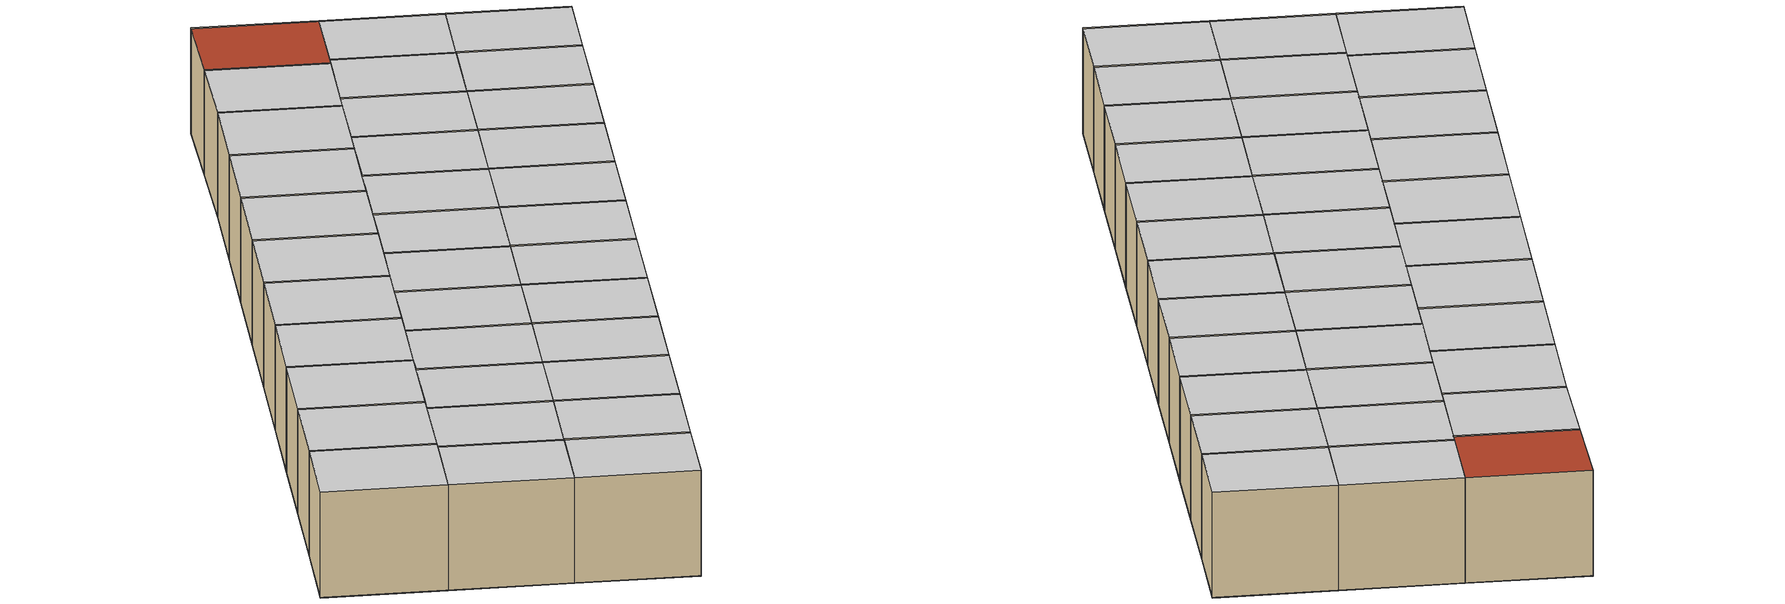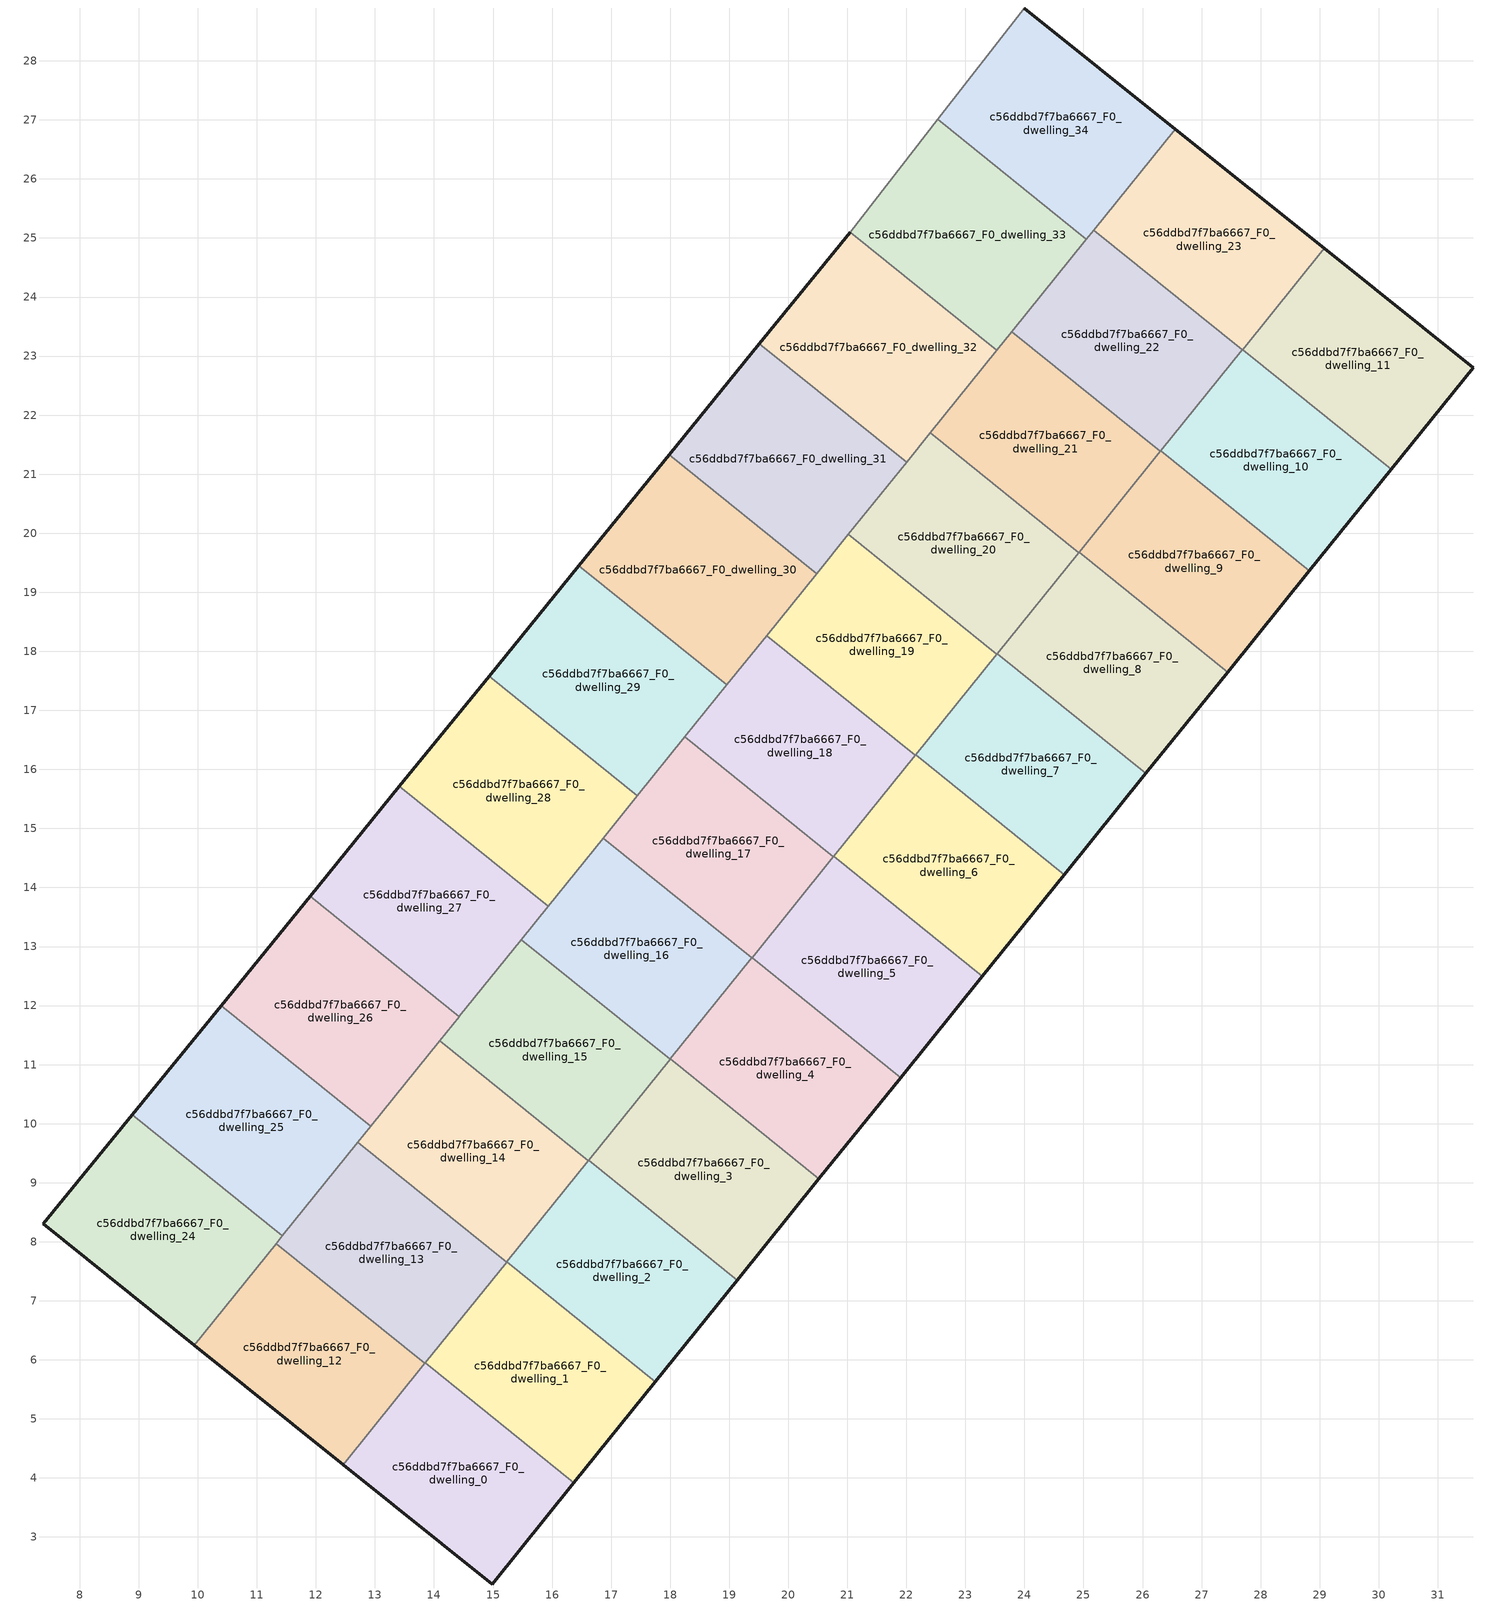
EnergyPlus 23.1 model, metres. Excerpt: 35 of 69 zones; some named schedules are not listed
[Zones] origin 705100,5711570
c56ddbd7f7ba6667_F0_dwelling_0
 floor ground (EU_floor_Construction): 14.98,2.2 16.37,3.92 13.85,5.95 12.46,4.23 z0
 wall outside (EU_wall_Construction): 16.37,3.92 14.98,2.2 12.46,4.23 z0:3
 wall to c56ddbd7f7ba6667_F0_dwelling_1 (EU_wall_Construction): 13.85,5.95 16.37,3.92 z0:3
 wall to c56ddbd7f7ba6667_F0_dwelling_12 (EU_wall_Construction): 12.46,4.23 13.84,5.94 z0:3
 ceiling to c56ddbd7f7ba6667_F1_dwelling_0 (EU_floor_Construction): 16.37,3.92 14.98,2.2 12.46,4.23 13.85,5.95 z3
c56ddbd7f7ba6667_F0_dwelling_1
 floor ground (EU_floor_Construction): 16.37,3.92 17.75,5.63 15.23,7.66 13.85,5.95 z0
 wall outside (EU_wall_Construction): 17.75,5.63 16.37,3.92 z0:3
 wall to c56ddbd7f7ba6667_F0_dwelling_2 (EU_wall_Construction): 15.23,7.66 17.75,5.63 z0:3
 wall to c56ddbd7f7ba6667_F0_dwelling_13 (EU_wall_Construction): 13.85,5.95 15.23,7.66 z0:3
 ceiling to c56ddbd7f7ba6667_F1_dwelling_1 (EU_floor_Construction): 17.75,5.63 16.37,3.92 13.85,5.95 15.23,7.66 z3
c56ddbd7f7ba6667_F0_dwelling_10
 floor ground (EU_floor_Construction): 28.83,19.36 30.21,21.08 27.69,23.11 26.31,21.39 z0
 wall outside (EU_wall_Construction): 30.21,21.08 28.83,19.36 z0:3
 wall to c56ddbd7f7ba6667_F0_dwelling_11 (EU_wall_Construction): 27.69,23.11 30.21,21.08 z0:3
 wall to c56ddbd7f7ba6667_F0_dwelling_9 (EU_wall_Construction): 28.83,19.36 26.31,21.39 z0:3
 wall to c56ddbd7f7ba6667_F0_dwelling_22 (EU_wall_Construction): 26.31,21.39 27.69,23.1 z0:3
 ceiling to c56ddbd7f7ba6667_F1_dwelling_10 (EU_floor_Construction): 30.21,21.08 28.83,19.36 26.31,21.39 27.69,23.11 z3
c56ddbd7f7ba6667_F0_dwelling_11
 floor ground (EU_floor_Construction): 30.21,21.08 31.6,22.8 29.08,24.82 27.69,23.11 z0
 wall outside (EU_wall_Construction): 29.08,24.82 31.6,22.8 30.21,21.08 z0:3
 wall to c56ddbd7f7ba6667_F0_dwelling_23 (EU_wall_Construction): 27.69,23.11 29.08,24.82 z0:3
 ceiling to c56ddbd7f7ba6667_F1_dwelling_11 (EU_floor_Construction): 31.6,22.8 30.21,21.08 27.69,23.11 29.08,24.82 z3
c56ddbd7f7ba6667_F0_dwelling_12
 floor ground (EU_floor_Construction): 12.46,4.23 13.84,5.94 11.33,7.97 9.94,6.25 z0
 wall outside (EU_wall_Construction): 12.46,4.23 9.94,6.25 z0:3
 wall to c56ddbd7f7ba6667_F0_dwelling_13 (EU_wall_Construction): 11.33,7.97 13.84,5.94 z0:3
 wall to c56ddbd7f7ba6667_F0_dwelling_24 (EU_wall_Construction): 9.94,6.25 11.33,7.97 z0:3
 ceiling to c56ddbd7f7ba6667_F1_dwelling_12 (EU_floor_Construction): 13.84,5.94 12.46,4.23 9.94,6.25 11.33,7.97 z3
c56ddbd7f7ba6667_F0_dwelling_13
 floor ground (EU_floor_Construction): 13.84,5.94 15.23,7.66 12.71,9.69 11.33,7.97 z0
 wall to c56ddbd7f7ba6667_F0_dwelling_14 (EU_wall_Construction): 12.71,9.69 15.23,7.66 z0:3
 wall to c56ddbd7f7ba6667_F0_dwelling_25 (EU_wall_Construction): 11.43,8.1 12.71,9.69 z0:3
 wall to c56ddbd7f7ba6667_F0_dwelling_24 (EU_wall_Construction): 11.33,7.97 11.43,8.1 z0:3
 ceiling to c56ddbd7f7ba6667_F1_dwelling_13 (EU_floor_Construction): 15.23,7.66 13.84,5.94 11.33,7.97 12.71,9.69 z3
c56ddbd7f7ba6667_F0_dwelling_14
 floor ground (EU_floor_Construction): 15.23,7.66 16.61,9.37 14.1,11.4 12.71,9.69 z0
 wall to c56ddbd7f7ba6667_F0_dwelling_15 (EU_wall_Construction): 14.1,11.4 16.61,9.37 z0:3
 wall to c56ddbd7f7ba6667_F0_dwelling_2 (EU_wall_Construction): 16.61,9.37 15.23,7.66 z0:3
 wall to c56ddbd7f7ba6667_F0_dwelling_26 (EU_wall_Construction): 12.93,9.95 14.1,11.4 z0:3
 wall to c56ddbd7f7ba6667_F0_dwelling_25 (EU_wall_Construction): 12.71,9.69 12.93,9.95 z0:3
 ceiling to c56ddbd7f7ba6667_F1_dwelling_14 (EU_floor_Construction): 16.61,9.37 15.23,7.66 12.71,9.69 14.1,11.4 z3
c56ddbd7f7ba6667_F0_dwelling_15
 floor ground (EU_floor_Construction): 16.61,9.37 18,11.09 15.48,13.12 14.1,11.4 z0
 wall to c56ddbd7f7ba6667_F0_dwelling_16 (EU_wall_Construction): 15.48,13.12 18,11.09 z0:3
 wall to c56ddbd7f7ba6667_F0_dwelling_3 (EU_wall_Construction): 18,11.09 16.62,9.38 z0:3
 wall to c56ddbd7f7ba6667_F0_dwelling_27 (EU_wall_Construction): 14.43,11.82 15.48,13.12 z0:3
 wall to c56ddbd7f7ba6667_F0_dwelling_2 (EU_wall_Construction): 16.62,9.38,1.5 16.62,9.38,0 16.61,9.37,0
 wall to c56ddbd7f7ba6667_F0_dwelling_26 (EU_wall_Construction): 14.1,11.4 14.43,11.82 z0:3
 ceiling to c56ddbd7f7ba6667_F1_dwelling_15 (EU_floor_Construction): 18,11.09 16.61,9.37 14.1,11.4 15.48,13.12 z3
c56ddbd7f7ba6667_F0_dwelling_16
 floor ground (EU_floor_Construction): 18,11.09 19.38,12.81 16.87,14.83 15.48,13.12 z0
 wall to c56ddbd7f7ba6667_F0_dwelling_17 (EU_wall_Construction): 16.87,14.83 19.38,12.81 z0:3
 wall to c56ddbd7f7ba6667_F0_dwelling_4 (EU_wall_Construction): 19.38,12.81 18,11.1 z0:3
 wall to c56ddbd7f7ba6667_F0_dwelling_28 (EU_wall_Construction): 15.94,13.68 16.87,14.83 z0:3
 wall to c56ddbd7f7ba6667_F0_dwelling_3 (EU_wall_Construction): 18,11.09,1.5 18,11.1,0 18,11.09,0
 wall to c56ddbd7f7ba6667_F0_dwelling_27 (EU_wall_Construction): 15.48,13.12 15.94,13.68 z0:3
 ceiling to c56ddbd7f7ba6667_F1_dwelling_16 (EU_floor_Construction): 19.38,12.81 18,11.09 15.48,13.12 16.87,14.83 z3
c56ddbd7f7ba6667_F0_dwelling_17
 floor ground (EU_floor_Construction): 19.38,12.81 20.77,14.52 18.25,16.55 16.87,14.83 z0
 wall to c56ddbd7f7ba6667_F0_dwelling_18 (EU_wall_Construction): 18.25,16.55 20.77,14.52 z0:3
 wall to c56ddbd7f7ba6667_F0_dwelling_5 (EU_wall_Construction): 20.77,14.52 19.39,12.81 z0:3
 wall to c56ddbd7f7ba6667_F0_dwelling_29 (EU_wall_Construction): 17.45,15.55 18.25,16.55 z0:3
 wall to c56ddbd7f7ba6667_F0_dwelling_4 (EU_wall_Construction): 19.38,12.81,1.5 19.39,12.81,0 19.38,12.81,0
 wall to c56ddbd7f7ba6667_F0_dwelling_28 (EU_wall_Construction): 16.87,14.83 17.45,15.55 z0:3
 ceiling to c56ddbd7f7ba6667_F1_dwelling_17 (EU_floor_Construction): 20.77,14.52 19.38,12.81 16.87,14.83 18.25,16.55 z3
c56ddbd7f7ba6667_F0_dwelling_18
 floor ground (EU_floor_Construction): 20.77,14.52 22.15,16.24 19.64,18.27 18.25,16.55 z0
 wall to c56ddbd7f7ba6667_F0_dwelling_19 (EU_wall_Construction): 19.64,18.27 22.15,16.24 z0:3
 wall to c56ddbd7f7ba6667_F0_dwelling_6 (EU_wall_Construction): 22.15,16.24 20.77,14.53 z0:3
 wall to c56ddbd7f7ba6667_F0_dwelling_30 (EU_wall_Construction): 18.96,17.43 19.64,18.27 z0:3
 wall to c56ddbd7f7ba6667_F0_dwelling_29 (EU_wall_Construction): 18.25,16.55 18.96,17.43 z0:3
 ceiling to c56ddbd7f7ba6667_F1_dwelling_18 (EU_floor_Construction): 22.15,16.24 20.77,14.52 18.25,16.55 19.64,18.27 z3
c56ddbd7f7ba6667_F0_dwelling_19
 floor ground (EU_floor_Construction): 22.15,16.24 23.54,17.95 21.02,19.98 19.64,18.27 z0
 wall to c56ddbd7f7ba6667_F0_dwelling_20 (EU_wall_Construction): 21.02,19.98 23.54,17.95 z0:3
 wall to c56ddbd7f7ba6667_F0_dwelling_7 (EU_wall_Construction): 23.54,17.95 22.16,16.24 z0:3
 wall to c56ddbd7f7ba6667_F0_dwelling_31 (EU_wall_Construction): 20.48,19.32 21.02,19.98 z0:3
 wall to c56ddbd7f7ba6667_F0_dwelling_30 (EU_wall_Construction): 19.63,18.27 20.48,19.31 z0:3
 ceiling to c56ddbd7f7ba6667_F1_dwelling_19 (EU_floor_Construction): 23.54,17.95 22.15,16.24 19.64,18.27 21.02,19.98 z3
c56ddbd7f7ba6667_F0_dwelling_2
 floor ground (EU_floor_Construction): 17.75,5.63 19.14,7.35 16.62,9.38 15.23,7.66 z0
 wall outside (EU_wall_Construction): 19.14,7.35 17.75,5.63 z0:3
 wall to c56ddbd7f7ba6667_F0_dwelling_3 (EU_wall_Construction): 16.62,9.38 19.14,7.35 z0:3
 ceiling to c56ddbd7f7ba6667_F1_dwelling_2 (EU_floor_Construction): 19.14,7.35 17.75,5.63 15.23,7.66 16.62,9.38 z3
c56ddbd7f7ba6667_F0_dwelling_20
 floor ground (EU_floor_Construction): 23.54,17.95 24.92,19.67 22.4,21.7 21.02,19.98 z0
 wall to c56ddbd7f7ba6667_F0_dwelling_21 (EU_wall_Construction): 22.4,21.7 24.92,19.67 z0:3
 wall to c56ddbd7f7ba6667_F0_dwelling_8 (EU_wall_Construction): 24.92,19.67 23.54,17.96 z0:3
 wall to c56ddbd7f7ba6667_F0_dwelling_32 (EU_wall_Construction): 22,21.2 22.4,21.7 z0:3
 wall to c56ddbd7f7ba6667_F0_dwelling_7 (EU_wall_Construction): 23.54,17.96,1.5 23.54,17.96,0 23.54,17.95,0
 wall to c56ddbd7f7ba6667_F0_dwelling_31 (EU_wall_Construction): 21.02,19.98 22,21.2 z0:3
 ceiling to c56ddbd7f7ba6667_F1_dwelling_20 (EU_floor_Construction): 24.92,19.67 23.54,17.95 21.02,19.98 22.4,21.7 z3
c56ddbd7f7ba6667_F0_dwelling_21
 floor ground (EU_floor_Construction): 24.92,19.67 26.3,21.39 23.79,23.42 22.4,21.7 z0
 wall to c56ddbd7f7ba6667_F0_dwelling_22 (EU_wall_Construction): 23.79,23.42 26.3,21.39 z0:3
 wall to c56ddbd7f7ba6667_F0_dwelling_9 (EU_wall_Construction): 26.3,21.39 24.93,19.68 z0:3
 wall to c56ddbd7f7ba6667_F0_dwelling_33 (EU_wall_Construction): 23.53,23.1 23.79,23.42 z0:3
 wall to c56ddbd7f7ba6667_F0_dwelling_8 (EU_wall_Construction): 24.92,19.67,1.5 24.93,19.68,0 24.92,19.67,0
 wall to c56ddbd7f7ba6667_F0_dwelling_32 (EU_wall_Construction): 22.4,21.7 23.53,23.1 z0:3
 ceiling to c56ddbd7f7ba6667_F1_dwelling_21 (EU_floor_Construction): 26.3,21.39 24.92,19.67 22.4,21.7 23.79,23.42 z3
c56ddbd7f7ba6667_F0_dwelling_22
 floor ground (EU_floor_Construction): 26.3,21.39 27.69,23.1 25.17,25.13 23.79,23.42 z0
 wall to c56ddbd7f7ba6667_F0_dwelling_23 (EU_wall_Construction): 25.17,25.13 27.69,23.1 z0:3
 wall to c56ddbd7f7ba6667_F0_dwelling_34 (EU_wall_Construction): 25.05,24.98 25.17,25.13 z0:3
 wall to c56ddbd7f7ba6667_F0_dwelling_33 (EU_wall_Construction): 23.79,23.42 25.05,24.98 z0:3
 ceiling to c56ddbd7f7ba6667_F1_dwelling_22 (EU_floor_Construction): 27.69,23.1 26.3,21.39 23.79,23.42 25.17,25.13 z3
c56ddbd7f7ba6667_F0_dwelling_23
 floor ground (EU_floor_Construction): 27.69,23.1 29.08,24.82 26.55,26.84 25.17,25.13 z0
 wall outside (EU_wall_Construction): 26.55,26.84 29.08,24.82 z0:3
 wall to c56ddbd7f7ba6667_F0_dwelling_34 (EU_wall_Construction): 25.17,25.13 26.55,26.84 z0:3
 ceiling to c56ddbd7f7ba6667_F1_dwelling_23 (EU_floor_Construction): 29.08,24.82 27.69,23.1 25.17,25.13 26.55,26.84 z3
c56ddbd7f7ba6667_F0_dwelling_24
 floor ground (EU_floor_Construction): 9.94,6.25 11.43,8.1 8.89,10.15 7.39,8.3 z0
 wall outside (EU_wall_Construction): 9.94,6.25 7.39,8.3 8.89,10.15 z0:3
 wall to c56ddbd7f7ba6667_F0_dwelling_25 (EU_wall_Construction): 8.89,10.15 11.43,8.1 z0:3
 ceiling to c56ddbd7f7ba6667_F1_dwelling_24 (EU_floor_Construction): 11.43,8.1 9.94,6.25 7.39,8.3 8.89,10.15 z3
c56ddbd7f7ba6667_F0_dwelling_25
 floor ground (EU_floor_Construction): 11.43,8.1 12.93,9.95 10.39,12 8.89,10.15 z0
 wall outside (EU_wall_Construction): 8.89,10.15 10.39,12 z0:3
 wall to c56ddbd7f7ba6667_F0_dwelling_26 (EU_wall_Construction): 10.39,12 12.93,9.95 z0:3
 ceiling to c56ddbd7f7ba6667_F1_dwelling_25 (EU_floor_Construction): 12.93,9.95 11.43,8.1 8.89,10.15 10.39,12 z3
c56ddbd7f7ba6667_F0_dwelling_26
 floor ground (EU_floor_Construction): 12.93,9.95 14.43,11.82 11.9,13.85 10.39,12 z0
 wall outside (EU_wall_Construction): 10.39,12 11.9,13.85 z0:3
 wall to c56ddbd7f7ba6667_F0_dwelling_27 (EU_wall_Construction): 11.9,13.85 14.43,11.82 z0:3
 ceiling to c56ddbd7f7ba6667_F1_dwelling_26 (EU_floor_Construction): 14.43,11.82 12.93,9.95 10.39,12 11.9,13.85 z3
c56ddbd7f7ba6667_F0_dwelling_27
 floor ground (EU_floor_Construction): 14.43,11.82 15.94,13.68 13.42,15.71 11.9,13.85 z0
 wall outside (EU_wall_Construction): 11.9,13.85 13.42,15.71 z0:3
 wall to c56ddbd7f7ba6667_F0_dwelling_28 (EU_wall_Construction): 13.42,15.71 15.94,13.68 z0:3
 ceiling to c56ddbd7f7ba6667_F1_dwelling_27 (EU_floor_Construction): 15.94,13.68 14.43,11.82 11.9,13.85 13.42,15.71 z3
c56ddbd7f7ba6667_F0_dwelling_28
 floor ground (EU_floor_Construction): 15.94,13.68 17.45,15.55 14.93,17.58 13.42,15.71 z0
 wall outside (EU_wall_Construction): 13.42,15.71 14.93,17.58 z0:3
 wall to c56ddbd7f7ba6667_F0_dwelling_29 (EU_wall_Construction): 14.93,17.58 17.45,15.55 z0:3
 ceiling to c56ddbd7f7ba6667_F1_dwelling_28 (EU_floor_Construction): 17.45,15.55 15.94,13.68 13.42,15.71 14.93,17.58 z3
c56ddbd7f7ba6667_F0_dwelling_29
 floor ground (EU_floor_Construction): 17.45,15.55 18.96,17.43 16.45,19.45 14.93,17.58 z0
 wall outside (EU_wall_Construction): 14.93,17.58 16.45,19.45 z0:3
 wall to c56ddbd7f7ba6667_F0_dwelling_30 (EU_wall_Construction): 16.45,19.45 18.96,17.43 z0:3
 ceiling to c56ddbd7f7ba6667_F1_dwelling_29 (EU_floor_Construction): 18.96,17.43 17.45,15.55 14.93,17.58 16.45,19.45 z3
c56ddbd7f7ba6667_F0_dwelling_3
 floor ground (EU_floor_Construction): 19.14,7.35 20.52,9.07 18,11.1 16.62,9.38 z0
 wall outside (EU_wall_Construction): 20.52,9.07 19.14,7.35 z0:3
 wall to c56ddbd7f7ba6667_F0_dwelling_4 (EU_wall_Construction): 18,11.1 20.52,9.07 z0:3
 ceiling to c56ddbd7f7ba6667_F1_dwelling_3 (EU_floor_Construction): 20.52,9.07 19.14,7.35 16.62,9.38 18,11.1 z3
c56ddbd7f7ba6667_F0_dwelling_30
 floor ground (EU_floor_Construction): 18.96,17.43 20.48,19.32 17.98,21.33 16.45,19.45 z0
 wall outside (EU_wall_Construction): 16.45,19.45 17.98,21.33 z0:3
 wall to c56ddbd7f7ba6667_F0_dwelling_31 (EU_wall_Construction): 17.98,21.33 20.48,19.32 z0:3
 ceiling to c56ddbd7f7ba6667_F1_dwelling_30 (EU_floor_Construction): 20.48,19.32 18.96,17.43 16.45,19.45 17.98,21.33 z3
c56ddbd7f7ba6667_F0_dwelling_31
 floor ground (EU_floor_Construction): 20.48,19.32 22,21.2 19.51,23.21 17.98,21.33 z0
 wall outside (EU_wall_Construction): 17.98,21.33 19.51,23.21 z0:3
 wall to c56ddbd7f7ba6667_F0_dwelling_32 (EU_wall_Construction): 19.51,23.21 22,21.2 z0:3
 ceiling to c56ddbd7f7ba6667_F1_dwelling_31 (EU_floor_Construction): 22,21.2 20.48,19.32 17.98,21.33 19.51,23.21 z3
c56ddbd7f7ba6667_F0_dwelling_32
 floor ground (EU_floor_Construction): 22,21.2 23.53,23.1 21.05,25.1 19.51,23.21 z0
 wall outside (EU_wall_Construction): 19.51,23.21 21.05,25.1 z0:3
 wall to c56ddbd7f7ba6667_F0_dwelling_33 (EU_wall_Construction): 21.05,25.1 23.53,23.1 z0:3
 ceiling to c56ddbd7f7ba6667_F1_dwelling_32 (EU_floor_Construction): 23.53,23.1 22,21.2 19.51,23.21 21.05,25.1 z3
c56ddbd7f7ba6667_F0_dwelling_33
 floor ground (EU_floor_Construction): 23.53,23.1 25.05,24.98 22.54,27.01 21.05,25.1 z0
 wall adiabatic (EU_wall_Construction): 21.05,25.1 22.54,27.01 z0:3
 wall to c56ddbd7f7ba6667_F0_dwelling_34 (EU_wall_Construction): 22.54,27.01 25.05,24.98 z0:3
 ceiling to c56ddbd7f7ba6667_F1_dwelling_33 (EU_floor_Construction): 25.05,24.98 23.53,23.1 21.05,25.1 22.54,27.01 z3
c56ddbd7f7ba6667_F0_dwelling_34
 floor ground (EU_floor_Construction): 25.05,24.98 26.55,26.84 24,28.89 22.54,27.01 z0
 wall outside (EU_wall_Construction): 24,28.89 26.55,26.84 z0:3
 wall adiabatic (EU_wall_Construction): 22.54,27.01 24,28.89 z0:3
 roof outside (EU_roof_Construction): 26.55,26.84 25.05,24.98 22.54,27.01 24,28.89 z3
c56ddbd7f7ba6667_F0_dwelling_4
 floor ground (EU_floor_Construction): 20.52,9.07 21.9,10.78 19.39,12.81 18,11.1 z0
 wall outside (EU_wall_Construction): 21.9,10.78 20.52,9.07 z0:3
 wall to c56ddbd7f7ba6667_F0_dwelling_5 (EU_wall_Construction): 19.39,12.81 21.9,10.78 z0:3
 ceiling to c56ddbd7f7ba6667_F1_dwelling_4 (EU_floor_Construction): 21.9,10.78 20.52,9.07 18,11.1 19.39,12.81 z3
c56ddbd7f7ba6667_F0_dwelling_5
 floor ground (EU_floor_Construction): 21.9,10.78 23.29,12.5 20.77,14.53 19.39,12.81 z0
 wall outside (EU_wall_Construction): 23.29,12.5 21.9,10.78 z0:3
 wall to c56ddbd7f7ba6667_F0_dwelling_6 (EU_wall_Construction): 20.77,14.53 23.29,12.5 z0:3
 ceiling to c56ddbd7f7ba6667_F1_dwelling_5 (EU_floor_Construction): 23.29,12.5 21.9,10.78 19.39,12.81 20.77,14.53 z3
c56ddbd7f7ba6667_F0_dwelling_6
 floor ground (EU_floor_Construction): 23.29,12.5 24.67,14.21 22.16,16.24 20.77,14.53 z0
 wall outside (EU_wall_Construction): 24.67,14.21 23.29,12.5 z0:3
 wall to c56ddbd7f7ba6667_F0_dwelling_7 (EU_wall_Construction): 22.16,16.24 24.67,14.21 z0:3
 ceiling to c56ddbd7f7ba6667_F1_dwelling_6 (EU_floor_Construction): 24.67,14.21 23.29,12.5 20.77,14.53 22.16,16.24 z3
c56ddbd7f7ba6667_F0_dwelling_7
 floor ground (EU_floor_Construction): 24.67,14.21 26.06,15.93 23.54,17.96 22.16,16.24 z0
 wall outside (EU_wall_Construction): 26.06,15.93 24.67,14.21 z0:3
 wall to c56ddbd7f7ba6667_F0_dwelling_8 (EU_wall_Construction): 23.54,17.96 26.06,15.93 z0:3
 ceiling to c56ddbd7f7ba6667_F1_dwelling_7 (EU_floor_Construction): 26.06,15.93 24.67,14.21 22.16,16.24 23.54,17.96 z3
c56ddbd7f7ba6667_F0_dwelling_8
 floor ground (EU_floor_Construction): 26.06,15.93 27.44,17.65 24.93,19.68 23.54,17.96 z0
 wall outside (EU_wall_Construction): 27.44,17.65 26.06,15.93 z0:3
 wall to c56ddbd7f7ba6667_F0_dwelling_9 (EU_wall_Construction): 24.93,19.68 27.44,17.65 z0:3
 ceiling to c56ddbd7f7ba6667_F1_dwelling_8 (EU_floor_Construction): 27.44,17.65 26.06,15.93 23.54,17.96 24.93,19.68 z3
c56ddbd7f7ba6667_F0_dwelling_9
 floor ground (EU_floor_Construction): 27.44,17.65 28.83,19.36 26.31,21.39 24.93,19.68 z0
 wall outside (EU_wall_Construction): 28.83,19.36 27.44,17.65 z0:3
 ceiling to c56ddbd7f7ba6667_F1_dwelling_9 (EU_floor_Construction): 28.83,19.36 27.44,17.65 24.93,19.68 26.31,21.39 z3
[Building]
EU S2 Campaign: North Axis=0; Terrain=City; Solar Distribution=FullExterior
[Site:Location]
London: Latitude=51.5; Longitude=-0.5; Time Zone=0; Elevation=25
[SizingPeriod:WeatherFileDays]
AnnualSizingPeriod: Begin Month=1; Begin Day of Month=1; End Month=12; End Day of Month=31; Day of Week for Start Day=Monday; Use Weather File Daylight Saving Period=No; Use Weather File Rain and Snow Indicators=No
[MATERIAL]
EU_InternalMass_Material: Roughness=MediumRough; Thickness=0.1; Conductivity=1; Density=1800; Specific Heat=900; Thermal Absorptance=0.9; Solar Absorptance=0.7; Visible Absorptance=0.7
[MATERIAL:NOMASS] Roughness=MediumRough; Thermal Absorptance=0.9; Solar Absorptance=0.7; Visible Absorptance=0.7
Name | Thermal Resistance
EU_wall_NoMass | 0.635353
EU_roof_NoMass | 0.675062
EU_floor_NoMass | 1.96382
[CONSTRUCTION]
EU_wall_Construction: EU_wall_NoMass
EU_roof_Construction: EU_roof_NoMass
EU_floor_Construction: EU_floor_NoMass
EU_InternalMass_Construction: EU_InternalMass_Material
[ZONE] Type=1; Multiplier=1; Ceiling Height=autocalculate; Floor Area=autocalculate; Part of Total Floor Area=Yes
Name | Volume
c56ddbd7f7ba6667_F0_dwelling_0; c56ddbd7f7ba6667_F0_dwelling_5; c56ddbd7f7ba6667_F0_dwelling_6 | 21.386
c56ddbd7f7ba6667_F0_dwelling_1; c56ddbd7f7ba6667_F0_dwelling_4; c56ddbd7f7ba6667_F0_dwelling_9 | 21.3867
c56ddbd7f7ba6667_F0_dwelling_10 | 21.3933
c56ddbd7f7ba6667_F0_dwelling_11 | 21.3787
c56ddbd7f7ba6667_F0_dwelling_12 | 21.3772
c56ddbd7f7ba6667_F0_dwelling_13 | 21.3896
c56ddbd7f7ba6667_F0_dwelling_14; c56ddbd7f7ba6667_F0_dwelling_16 | 21.3823
c56ddbd7f7ba6667_F0_dwelling_15; c56ddbd7f7ba6667_F0_dwelling_20 | 21.3875
c56ddbd7f7ba6667_F0_dwelling_17 | 21.3757
c56ddbd7f7ba6667_F0_dwelling_18; c56ddbd7f7ba6667_F0_dwelling_7 | 21.3882
c56ddbd7f7ba6667_F0_dwelling_19 | 21.3831
c56ddbd7f7ba6667_F0_dwelling_2; c56ddbd7f7ba6667_F0_dwelling_22; c56ddbd7f7ba6667_F0_dwelling_3; c56ddbd7f7ba6667_F0_dwelling_8 | 21.3889
c56ddbd7f7ba6667_F0_dwelling_21 | 21.3816
c56ddbd7f7ba6667_F0_dwelling_23 | 21.3779
c56ddbd7f7ba6667_F0_dwelling_24; c56ddbd7f7ba6667_F0_dwelling_33 | 23.3298
c56ddbd7f7ba6667_F0_dwelling_25 | 23.3306
c56ddbd7f7ba6667_F0_dwelling_26 | 23.3276
c56ddbd7f7ba6667_F0_dwelling_27 | 23.3357
c56ddbd7f7ba6667_F0_dwelling_28 | 23.3386
c56ddbd7f7ba6667_F0_dwelling_29 | 23.3225
c56ddbd7f7ba6667_F0_dwelling_30 | 23.3394
c56ddbd7f7ba6667_F0_dwelling_31; c56ddbd7f7ba6667_F0_dwelling_34 | 23.3269
c56ddbd7f7ba6667_F0_dwelling_32 | 23.3335
[INTERNALMASS] Construction=EU_InternalMass_Construction
Name | Zone or ZoneList | Surface Area
c56ddbd7f7ba6667_F0_dwelling_0_EU_InternalMass | c56ddbd7f7ba6667_F0_dwelling_0 | 7.12854
c56ddbd7f7ba6667_F0_dwelling_1_EU_InternalMass | c56ddbd7f7ba6667_F0_dwelling_1 | 7.12885
c56ddbd7f7ba6667_F0_dwelling_2_EU_InternalMass | c56ddbd7f7ba6667_F0_dwelling_2 | 7.12942
c56ddbd7f7ba6667_F0_dwelling_3_EU_InternalMass | c56ddbd7f7ba6667_F0_dwelling_3 | 7.12942
c56ddbd7f7ba6667_F0_dwelling_4_EU_InternalMass | c56ddbd7f7ba6667_F0_dwelling_4 | 7.12885
c56ddbd7f7ba6667_F0_dwelling_5_EU_InternalMass | c56ddbd7f7ba6667_F0_dwelling_5 | 7.12869
c56ddbd7f7ba6667_F0_dwelling_6_EU_InternalMass | c56ddbd7f7ba6667_F0_dwelling_6 | 7.12885
c56ddbd7f7ba6667_F0_dwelling_7_EU_InternalMass | c56ddbd7f7ba6667_F0_dwelling_7 | 7.12942
c56ddbd7f7ba6667_F0_dwelling_8_EU_InternalMass | c56ddbd7f7ba6667_F0_dwelling_8 | 7.12942
c56ddbd7f7ba6667_F0_dwelling_9_EU_InternalMass | c56ddbd7f7ba6667_F0_dwelling_9 | 7.12885
c56ddbd7f7ba6667_F0_dwelling_10_EU_InternalMass | c56ddbd7f7ba6667_F0_dwelling_10 | 7.13137
c56ddbd7f7ba6667_F0_dwelling_11_EU_InternalMass | c56ddbd7f7ba6667_F0_dwelling_11 | 7.12618
c56ddbd7f7ba6667_F0_dwelling_12_EU_InternalMass | c56ddbd7f7ba6667_F0_dwelling_12 | 7.1261
c56ddbd7f7ba6667_F0_dwelling_13_EU_InternalMass | c56ddbd7f7ba6667_F0_dwelling_13 | 7.12957
c56ddbd7f7ba6667_F0_dwelling_14_EU_InternalMass | c56ddbd7f7ba6667_F0_dwelling_14 | 7.12754
c56ddbd7f7ba6667_F0_dwelling_15_EU_InternalMass | c56ddbd7f7ba6667_F0_dwelling_15 | 7.12901
c56ddbd7f7ba6667_F0_dwelling_16_EU_InternalMass | c56ddbd7f7ba6667_F0_dwelling_16 | 7.12754
c56ddbd7f7ba6667_F0_dwelling_17_EU_InternalMass | c56ddbd7f7ba6667_F0_dwelling_17 | 7.12503
c56ddbd7f7ba6667_F0_dwelling_18_EU_InternalMass | c56ddbd7f7ba6667_F0_dwelling_18 | 7.12957
c56ddbd7f7ba6667_F0_dwelling_19_EU_InternalMass | c56ddbd7f7ba6667_F0_dwelling_19 | 7.12754
c56ddbd7f7ba6667_F0_dwelling_20_EU_InternalMass | c56ddbd7f7ba6667_F0_dwelling_20 | 7.12901
c56ddbd7f7ba6667_F0_dwelling_21_EU_InternalMass | c56ddbd7f7ba6667_F0_dwelling_21 | 7.12754
c56ddbd7f7ba6667_F0_dwelling_22_EU_InternalMass | c56ddbd7f7ba6667_F0_dwelling_22 | 7.12957
c56ddbd7f7ba6667_F0_dwelling_23_EU_InternalMass | c56ddbd7f7ba6667_F0_dwelling_23 | 7.12602
c56ddbd7f7ba6667_F0_dwelling_24_EU_InternalMass | c56ddbd7f7ba6667_F0_dwelling_24 | 7.77693
c56ddbd7f7ba6667_F0_dwelling_25_EU_InternalMass | c56ddbd7f7ba6667_F0_dwelling_25 | 7.77686
c56ddbd7f7ba6667_F0_dwelling_26_EU_InternalMass | c56ddbd7f7ba6667_F0_dwelling_26 | 7.77572
c56ddbd7f7ba6667_F0_dwelling_27_EU_InternalMass | c56ddbd7f7ba6667_F0_dwelling_27 | 7.7785
c56ddbd7f7ba6667_F0_dwelling_28_EU_InternalMass | c56ddbd7f7ba6667_F0_dwelling_28 | 7.77971
c56ddbd7f7ba6667_F0_dwelling_29_EU_InternalMass | c56ddbd7f7ba6667_F0_dwelling_29 | 7.7743
c56ddbd7f7ba6667_F0_dwelling_30_EU_InternalMass | c56ddbd7f7ba6667_F0_dwelling_30 | 7.77968
c56ddbd7f7ba6667_F0_dwelling_31_EU_InternalMass | c56ddbd7f7ba6667_F0_dwelling_31 | 7.7754
c56ddbd7f7ba6667_F0_dwelling_32_EU_InternalMass | c56ddbd7f7ba6667_F0_dwelling_32 | 7.77812
c56ddbd7f7ba6667_F0_dwelling_33_EU_InternalMass | c56ddbd7f7ba6667_F0_dwelling_33 | 7.77661
c56ddbd7f7ba6667_F0_dwelling_34_EU_InternalMass | c56ddbd7f7ba6667_F0_dwelling_34 | 7.77541
[OTHEREQUIPMENT] Fuel Type=Electricity; Design Level Calculation Method=Watts/Area; Power per Zone Floor Area=1; Fraction Latent=0; Fraction Radiant=0; Fraction Lost=0; Carbon Dioxide Generation Rate=0; EndUse Subcategory=EU_Step8_InternalGains
Name | Zone or ZoneList or Space or SpaceList | Schedule
EU_Step8_InternalGain_c56ddbd7f7ba6667_F0_dwelling_0_f000 | c56ddbd7f7ba6667_F0_dwelling_0 | EU_Step8_GainSchedule_c56ddbd7f7ba6667_F0_dwelling_0_f000
EU_Step8_InternalGain_c56ddbd7f7ba6667_F0_dwelling_1_f000 | c56ddbd7f7ba6667_F0_dwelling_1 | EU_Step8_GainSchedule_c56ddbd7f7ba6667_F0_dwelling_1_f000
EU_Step8_InternalGain_c56ddbd7f7ba6667_F0_dwelling_2_f000 | c56ddbd7f7ba6667_F0_dwelling_2 | EU_Step8_GainSchedule_c56ddbd7f7ba6667_F0_dwelling_2_f000
EU_Step8_InternalGain_c56ddbd7f7ba6667_F0_dwelling_3_f000 | c56ddbd7f7ba6667_F0_dwelling_3 | EU_Step8_GainSchedule_c56ddbd7f7ba6667_F0_dwelling_3_f000
EU_Step8_InternalGain_c56ddbd7f7ba6667_F0_dwelling_4_f000 | c56ddbd7f7ba6667_F0_dwelling_4 | EU_Step8_GainSchedule_c56ddbd7f7ba6667_F0_dwelling_4_f000
EU_Step8_InternalGain_c56ddbd7f7ba6667_F0_dwelling_5_f000 | c56ddbd7f7ba6667_F0_dwelling_5 | EU_Step8_GainSchedule_c56ddbd7f7ba6667_F0_dwelling_5_f000
EU_Step8_InternalGain_c56ddbd7f7ba6667_F0_dwelling_6_f000 | c56ddbd7f7ba6667_F0_dwelling_6 | EU_Step8_GainSchedule_c56ddbd7f7ba6667_F0_dwelling_6_f000
EU_Step8_InternalGain_c56ddbd7f7ba6667_F0_dwelling_7_f000 | c56ddbd7f7ba6667_F0_dwelling_7 | EU_Step8_GainSchedule_c56ddbd7f7ba6667_F0_dwelling_7_f000
EU_Step8_InternalGain_c56ddbd7f7ba6667_F0_dwelling_8_f000 | c56ddbd7f7ba6667_F0_dwelling_8 | EU_Step8_GainSchedule_c56ddbd7f7ba6667_F0_dwelling_8_f000
EU_Step8_InternalGain_c56ddbd7f7ba6667_F0_dwelling_9_f000 | c56ddbd7f7ba6667_F0_dwelling_9 | EU_Step8_GainSchedule_c56ddbd7f7ba6667_F0_dwelling_9_f000
EU_Step8_InternalGain_c56ddbd7f7ba6667_F0_dwelling_10_f000 | c56ddbd7f7ba6667_F0_dwelling_10 | EU_Step8_GainSchedule_c56ddbd7f7ba6667_F0_dwelling_10_f000
EU_Step8_InternalGain_c56ddbd7f7ba6667_F0_dwelling_11_f000 | c56ddbd7f7ba6667_F0_dwelling_11 | EU_Step8_GainSchedule_c56ddbd7f7ba6667_F0_dwelling_11_f000
EU_Step8_InternalGain_c56ddbd7f7ba6667_F0_dwelling_12_f000 | c56ddbd7f7ba6667_F0_dwelling_12 | EU_Step8_GainSchedule_c56ddbd7f7ba6667_F0_dwelling_12_f000
EU_Step8_InternalGain_c56ddbd7f7ba6667_F0_dwelling_13_f000 | c56ddbd7f7ba6667_F0_dwelling_13 | EU_Step8_GainSchedule_c56ddbd7f7ba6667_F0_dwelling_13_f000
EU_Step8_InternalGain_c56ddbd7f7ba6667_F0_dwelling_14_f000 | c56ddbd7f7ba6667_F0_dwelling_14 | EU_Step8_GainSchedule_c56ddbd7f7ba6667_F0_dwelling_14_f000
EU_Step8_InternalGain_c56ddbd7f7ba6667_F0_dwelling_15_f000 | c56ddbd7f7ba6667_F0_dwelling_15 | EU_Step8_GainSchedule_c56ddbd7f7ba6667_F0_dwelling_15_f000
EU_Step8_InternalGain_c56ddbd7f7ba6667_F0_dwelling_16_f000 | c56ddbd7f7ba6667_F0_dwelling_16 | EU_Step8_GainSchedule_c56ddbd7f7ba6667_F0_dwelling_16_f000
EU_Step8_InternalGain_c56ddbd7f7ba6667_F0_dwelling_17_f000 | c56ddbd7f7ba6667_F0_dwelling_17 | EU_Step8_GainSchedule_c56ddbd7f7ba6667_F0_dwelling_17_f000
EU_Step8_InternalGain_c56ddbd7f7ba6667_F0_dwelling_18_f000 | c56ddbd7f7ba6667_F0_dwelling_18 | EU_Step8_GainSchedule_c56ddbd7f7ba6667_F0_dwelling_18_f000
EU_Step8_InternalGain_c56ddbd7f7ba6667_F0_dwelling_19_f000 | c56ddbd7f7ba6667_F0_dwelling_19 | EU_Step8_GainSchedule_c56ddbd7f7ba6667_F0_dwelling_19_f000
EU_Step8_InternalGain_c56ddbd7f7ba6667_F0_dwelling_20_f000 | c56ddbd7f7ba6667_F0_dwelling_20 | EU_Step8_GainSchedule_c56ddbd7f7ba6667_F0_dwelling_20_f000
EU_Step8_InternalGain_c56ddbd7f7ba6667_F0_dwelling_21_f000 | c56ddbd7f7ba6667_F0_dwelling_21 | EU_Step8_GainSchedule_c56ddbd7f7ba6667_F0_dwelling_21_f000
EU_Step8_InternalGain_c56ddbd7f7ba6667_F0_dwelling_22_f000 | c56ddbd7f7ba6667_F0_dwelling_22 | EU_Step8_GainSchedule_c56ddbd7f7ba6667_F0_dwelling_22_f000
EU_Step8_InternalGain_c56ddbd7f7ba6667_F0_dwelling_23_f000 | c56ddbd7f7ba6667_F0_dwelling_23 | EU_Step8_GainSchedule_c56ddbd7f7ba6667_F0_dwelling_23_f000
EU_Step8_InternalGain_c56ddbd7f7ba6667_F0_dwelling_24_f000 | c56ddbd7f7ba6667_F0_dwelling_24 | EU_Step8_GainSchedule_c56ddbd7f7ba6667_F0_dwelling_24_f000
EU_Step8_InternalGain_c56ddbd7f7ba6667_F0_dwelling_25_f000 | c56ddbd7f7ba6667_F0_dwelling_25 | EU_Step8_GainSchedule_c56ddbd7f7ba6667_F0_dwelling_25_f000
EU_Step8_InternalGain_c56ddbd7f7ba6667_F0_dwelling_26_f000 | c56ddbd7f7ba6667_F0_dwelling_26 | EU_Step8_GainSchedule_c56ddbd7f7ba6667_F0_dwelling_26_f000
EU_Step8_InternalGain_c56ddbd7f7ba6667_F0_dwelling_27_f000 | c56ddbd7f7ba6667_F0_dwelling_27 | EU_Step8_GainSchedule_c56ddbd7f7ba6667_F0_dwelling_27_f000
EU_Step8_InternalGain_c56ddbd7f7ba6667_F0_dwelling_28_f000 | c56ddbd7f7ba6667_F0_dwelling_28 | EU_Step8_GainSchedule_c56ddbd7f7ba6667_F0_dwelling_28_f000
EU_Step8_InternalGain_c56ddbd7f7ba6667_F0_dwelling_29_f000 | c56ddbd7f7ba6667_F0_dwelling_29 | EU_Step8_GainSchedule_c56ddbd7f7ba6667_F0_dwelling_29_f000
EU_Step8_InternalGain_c56ddbd7f7ba6667_F0_dwelling_30_f000 | c56ddbd7f7ba6667_F0_dwelling_30 | EU_Step8_GainSchedule_c56ddbd7f7ba6667_F0_dwelling_30_f000
EU_Step8_InternalGain_c56ddbd7f7ba6667_F0_dwelling_31_f000 | c56ddbd7f7ba6667_F0_dwelling_31 | EU_Step8_GainSchedule_c56ddbd7f7ba6667_F0_dwelling_31_f000
EU_Step8_InternalGain_c56ddbd7f7ba6667_F0_dwelling_32_f000 | c56ddbd7f7ba6667_F0_dwelling_32 | EU_Step8_GainSchedule_c56ddbd7f7ba6667_F0_dwelling_32_f000
EU_Step8_InternalGain_c56ddbd7f7ba6667_F0_dwelling_33_f000 | c56ddbd7f7ba6667_F0_dwelling_33 | EU_Step8_GainSchedule_c56ddbd7f7ba6667_F0_dwelling_33_f000
EU_Step8_InternalGain_c56ddbd7f7ba6667_F0_dwelling_34_f000 | c56ddbd7f7ba6667_F0_dwelling_34 | EU_Step8_GainSchedule_c56ddbd7f7ba6667_F0_dwelling_34_f000
[ZONEVENTILATION:DESIGNFLOWRATE] Schedule=EU_AlwaysOn; Design Flow Rate Calculation Method=AirChanges/Hour; Air Changes per Hour=0.555504; Ventilation Type=Natural; Fan Pressure Rise=0; Fan Total Efficiency=1; Constant Term Coefficient=1; Temperature Term Coefficient=0; Velocity Term Coefficient=0; Velocity Squared Term Coefficient=0; Minimum Indoor Temperature=-100; Maximum Indoor Temperature=100; Delta Temperature=-100; Minimum Outdoor Temperature=-100; Maximum Outdoor Temperature=100; Maximum Wind Speed=40
Name | Zone or ZoneList or Space or SpaceList
EU_ConstantAir_c56ddbd7f7ba6667_F0_dwelling_0 | c56ddbd7f7ba6667_F0_dwelling_0
EU_ConstantAir_c56ddbd7f7ba6667_F0_dwelling_1 | c56ddbd7f7ba6667_F0_dwelling_1
EU_ConstantAir_c56ddbd7f7ba6667_F0_dwelling_2 | c56ddbd7f7ba6667_F0_dwelling_2
EU_ConstantAir_c56ddbd7f7ba6667_F0_dwelling_3 | c56ddbd7f7ba6667_F0_dwelling_3
EU_ConstantAir_c56ddbd7f7ba6667_F0_dwelling_4 | c56ddbd7f7ba6667_F0_dwelling_4
EU_ConstantAir_c56ddbd7f7ba6667_F0_dwelling_5 | c56ddbd7f7ba6667_F0_dwelling_5
EU_ConstantAir_c56ddbd7f7ba6667_F0_dwelling_6 | c56ddbd7f7ba6667_F0_dwelling_6
EU_ConstantAir_c56ddbd7f7ba6667_F0_dwelling_7 | c56ddbd7f7ba6667_F0_dwelling_7
EU_ConstantAir_c56ddbd7f7ba6667_F0_dwelling_8 | c56ddbd7f7ba6667_F0_dwelling_8
EU_ConstantAir_c56ddbd7f7ba6667_F0_dwelling_9 | c56ddbd7f7ba6667_F0_dwelling_9
EU_ConstantAir_c56ddbd7f7ba6667_F0_dwelling_10 | c56ddbd7f7ba6667_F0_dwelling_10
EU_ConstantAir_c56ddbd7f7ba6667_F0_dwelling_11 | c56ddbd7f7ba6667_F0_dwelling_11
EU_ConstantAir_c56ddbd7f7ba6667_F0_dwelling_12 | c56ddbd7f7ba6667_F0_dwelling_12
EU_ConstantAir_c56ddbd7f7ba6667_F0_dwelling_13 | c56ddbd7f7ba6667_F0_dwelling_13
EU_ConstantAir_c56ddbd7f7ba6667_F0_dwelling_14 | c56ddbd7f7ba6667_F0_dwelling_14
EU_ConstantAir_c56ddbd7f7ba6667_F0_dwelling_15 | c56ddbd7f7ba6667_F0_dwelling_15
EU_ConstantAir_c56ddbd7f7ba6667_F0_dwelling_16 | c56ddbd7f7ba6667_F0_dwelling_16
EU_ConstantAir_c56ddbd7f7ba6667_F0_dwelling_17 | c56ddbd7f7ba6667_F0_dwelling_17
EU_ConstantAir_c56ddbd7f7ba6667_F0_dwelling_18 | c56ddbd7f7ba6667_F0_dwelling_18
EU_ConstantAir_c56ddbd7f7ba6667_F0_dwelling_19 | c56ddbd7f7ba6667_F0_dwelling_19
EU_ConstantAir_c56ddbd7f7ba6667_F0_dwelling_20 | c56ddbd7f7ba6667_F0_dwelling_20
EU_ConstantAir_c56ddbd7f7ba6667_F0_dwelling_21 | c56ddbd7f7ba6667_F0_dwelling_21
EU_ConstantAir_c56ddbd7f7ba6667_F0_dwelling_22 | c56ddbd7f7ba6667_F0_dwelling_22
EU_ConstantAir_c56ddbd7f7ba6667_F0_dwelling_23 | c56ddbd7f7ba6667_F0_dwelling_23
EU_ConstantAir_c56ddbd7f7ba6667_F0_dwelling_24 | c56ddbd7f7ba6667_F0_dwelling_24
EU_ConstantAir_c56ddbd7f7ba6667_F0_dwelling_25 | c56ddbd7f7ba6667_F0_dwelling_25
EU_ConstantAir_c56ddbd7f7ba6667_F0_dwelling_26 | c56ddbd7f7ba6667_F0_dwelling_26
EU_ConstantAir_c56ddbd7f7ba6667_F0_dwelling_27 | c56ddbd7f7ba6667_F0_dwelling_27
EU_ConstantAir_c56ddbd7f7ba6667_F0_dwelling_28 | c56ddbd7f7ba6667_F0_dwelling_28
EU_ConstantAir_c56ddbd7f7ba6667_F0_dwelling_29 | c56ddbd7f7ba6667_F0_dwelling_29
EU_ConstantAir_c56ddbd7f7ba6667_F0_dwelling_30 | c56ddbd7f7ba6667_F0_dwelling_30
EU_ConstantAir_c56ddbd7f7ba6667_F0_dwelling_31 | c56ddbd7f7ba6667_F0_dwelling_31
EU_ConstantAir_c56ddbd7f7ba6667_F0_dwelling_32 | c56ddbd7f7ba6667_F0_dwelling_32
EU_ConstantAir_c56ddbd7f7ba6667_F0_dwelling_33 | c56ddbd7f7ba6667_F0_dwelling_33
EU_ConstantAir_c56ddbd7f7ba6667_F0_dwelling_34 | c56ddbd7f7ba6667_F0_dwelling_34
[HVACTEMPLATE:ZONE:IDEALLOADSAIRSYSTEM] System Availability Schedule=EU_AlwaysOn; Maximum Heating Supply Air Temperature=50; Minimum Cooling Supply Air Temperature=13; Maximum Heating Supply Air Humidity Ratio=0.0156; Minimum Cooling Supply Air Humidity Ratio=0.0077; Heating Limit=NoLimit; Cooling Limit=NoLimit; Heating Availability Schedule=EU_AlwaysOn; Cooling Availability Schedule=EU_CoolingOff; Dehumidification Control Type=ConstantSensibleHeatRatio; Cooling Sensible Heat Ratio=0.7; Dehumidification Setpoint=60; Humidification Control Type=None; Humidification Setpoint=30; Outdoor Air Method=None; Outdoor Air Flow Rate per Person=0.00944; Outdoor Air Flow Rate per Zone Floor Area=0; Outdoor Air Flow Rate per Zone=0; Demand Controlled Ventilation Type=None; Outdoor Air Economizer Type=NoEconomizer; Heat Recovery Type=None; Sensible Heat Recovery Effectiveness=0.7; Latent Heat Recovery Effectiveness=0.65
Name | Template Thermostat
c56ddbd7f7ba6667_F0_dwelling_0 | EU_HeatOnly_c56ddbd7f7ba6667_F0_dwelling_0
c56ddbd7f7ba6667_F0_dwelling_1 | EU_HeatOnly_c56ddbd7f7ba6667_F0_dwelling_1
c56ddbd7f7ba6667_F0_dwelling_2 | EU_HeatOnly_c56ddbd7f7ba6667_F0_dwelling_2
c56ddbd7f7ba6667_F0_dwelling_3 | EU_HeatOnly_c56ddbd7f7ba6667_F0_dwelling_3
c56ddbd7f7ba6667_F0_dwelling_4 | EU_HeatOnly_c56ddbd7f7ba6667_F0_dwelling_4
c56ddbd7f7ba6667_F0_dwelling_5 | EU_HeatOnly_c56ddbd7f7ba6667_F0_dwelling_5
c56ddbd7f7ba6667_F0_dwelling_6 | EU_HeatOnly_c56ddbd7f7ba6667_F0_dwelling_6
c56ddbd7f7ba6667_F0_dwelling_7 | EU_HeatOnly_c56ddbd7f7ba6667_F0_dwelling_7
c56ddbd7f7ba6667_F0_dwelling_8 | EU_HeatOnly_c56ddbd7f7ba6667_F0_dwelling_8
c56ddbd7f7ba6667_F0_dwelling_9 | EU_HeatOnly_c56ddbd7f7ba6667_F0_dwelling_9
c56ddbd7f7ba6667_F0_dwelling_10 | EU_HeatOnly_c56ddbd7f7ba6667_F0_dwelling_10
c56ddbd7f7ba6667_F0_dwelling_11 | EU_HeatOnly_c56ddbd7f7ba6667_F0_dwelling_11
c56ddbd7f7ba6667_F0_dwelling_12 | EU_HeatOnly_c56ddbd7f7ba6667_F0_dwelling_12
c56ddbd7f7ba6667_F0_dwelling_13 | EU_HeatOnly_c56ddbd7f7ba6667_F0_dwelling_13
c56ddbd7f7ba6667_F0_dwelling_14 | EU_HeatOnly_c56ddbd7f7ba6667_F0_dwelling_14
c56ddbd7f7ba6667_F0_dwelling_15 | EU_HeatOnly_c56ddbd7f7ba6667_F0_dwelling_15
c56ddbd7f7ba6667_F0_dwelling_16 | EU_HeatOnly_c56ddbd7f7ba6667_F0_dwelling_16
c56ddbd7f7ba6667_F0_dwelling_17 | EU_HeatOnly_c56ddbd7f7ba6667_F0_dwelling_17
c56ddbd7f7ba6667_F0_dwelling_18 | EU_HeatOnly_c56ddbd7f7ba6667_F0_dwelling_18
c56ddbd7f7ba6667_F0_dwelling_19 | EU_HeatOnly_c56ddbd7f7ba6667_F0_dwelling_19
c56ddbd7f7ba6667_F0_dwelling_20 | EU_HeatOnly_c56ddbd7f7ba6667_F0_dwelling_20
c56ddbd7f7ba6667_F0_dwelling_21 | EU_HeatOnly_c56ddbd7f7ba6667_F0_dwelling_21
c56ddbd7f7ba6667_F0_dwelling_22 | EU_HeatOnly_c56ddbd7f7ba6667_F0_dwelling_22
c56ddbd7f7ba6667_F0_dwelling_23 | EU_HeatOnly_c56ddbd7f7ba6667_F0_dwelling_23
c56ddbd7f7ba6667_F0_dwelling_24 | EU_HeatOnly_c56ddbd7f7ba6667_F0_dwelling_24
c56ddbd7f7ba6667_F0_dwelling_25 | EU_HeatOnly_c56ddbd7f7ba6667_F0_dwelling_25
c56ddbd7f7ba6667_F0_dwelling_26 | EU_HeatOnly_c56ddbd7f7ba6667_F0_dwelling_26
c56ddbd7f7ba6667_F0_dwelling_27 | EU_HeatOnly_c56ddbd7f7ba6667_F0_dwelling_27
c56ddbd7f7ba6667_F0_dwelling_28 | EU_HeatOnly_c56ddbd7f7ba6667_F0_dwelling_28
c56ddbd7f7ba6667_F0_dwelling_29 | EU_HeatOnly_c56ddbd7f7ba6667_F0_dwelling_29
c56ddbd7f7ba6667_F0_dwelling_30 | EU_HeatOnly_c56ddbd7f7ba6667_F0_dwelling_30
c56ddbd7f7ba6667_F0_dwelling_31 | EU_HeatOnly_c56ddbd7f7ba6667_F0_dwelling_31
c56ddbd7f7ba6667_F0_dwelling_32 | EU_HeatOnly_c56ddbd7f7ba6667_F0_dwelling_32
c56ddbd7f7ba6667_F0_dwelling_33 | EU_HeatOnly_c56ddbd7f7ba6667_F0_dwelling_33
c56ddbd7f7ba6667_F0_dwelling_34 | EU_HeatOnly_c56ddbd7f7ba6667_F0_dwelling_34
[SIZING:ZONE] Zone Cooling Design Supply Air Temperature Input Method=SupplyAirTemperature; Zone Cooling Design Supply Air Temperature=13; Zone Heating Design Supply Air Temperature Input Method=SupplyAirTemperature; Zone Heating Design Supply Air Temperature=50; Zone Cooling Design Supply Air Humidity Ratio=0.008; Zone Heating Design Supply Air Humidity Ratio=0.008; Cooling Design Air Flow Method=DesignDay; Cooling Design Air Flow Rate=0; Cooling Minimum Air Flow per Zone Floor Area=0.000762; Cooling Minimum Air Flow=0; Cooling Minimum Air Flow Fraction=0.2; Heating Design Air Flow Method=DesignDay; Heating Design Air Flow Rate=0; Heating Maximum Air Flow per Zone Floor Area=0.002032; Heating Maximum Air Flow=0.141576; Heating Maximum Air Flow Fraction=0.3; Account for Dedicated Outdoor Air System=No; Dedicated Outdoor Air System Control Strategy=NeutralSupplyAir; Dedicated Outdoor Air Low Setpoint Temperature for Design=autosize; Dedicated Outdoor Air High Setpoint Temperature for Design=autosize; Zone Load Sizing Method=Sensible Load Only No Latent Load; Zone Latent Cooling Design Supply Air Humidity Ratio Input Method=HumidityRatioDifference; Zone Cooling Design Supply Air Humidity Ratio Difference=0.005; Zone Latent Heating Design Supply Air Humidity Ratio Input Method=HumidityRatioDifference; Zone Humidification Design Supply Air Humidity Ratio Difference=0.005
c56ddbd7f7ba6667_F0_dwelling_0; c56ddbd7f7ba6667_F0_dwelling_1; c56ddbd7f7ba6667_F0_dwelling_2; c56ddbd7f7ba6667_F0_dwelling_3; c56ddbd7f7ba6667_F0_dwelling_4; c56ddbd7f7ba6667_F0_dwelling_5; c56ddbd7f7ba6667_F0_dwelling_6; c56ddbd7f7ba6667_F0_dwelling_7; c56ddbd7f7ba6667_F0_dwelling_8; c56ddbd7f7ba6667_F0_dwelling_9; c56ddbd7f7ba6667_F0_dwelling_10; c56ddbd7f7ba6667_F0_dwelling_11; c56ddbd7f7ba6667_F0_dwelling_12; c56ddbd7f7ba6667_F0_dwelling_13; c56ddbd7f7ba6667_F0_dwelling_14; c56ddbd7f7ba6667_F0_dwelling_15; c56ddbd7f7ba6667_F0_dwelling_16; c56ddbd7f7ba6667_F0_dwelling_17; c56ddbd7f7ba6667_F0_dwelling_18; c56ddbd7f7ba6667_F0_dwelling_19; c56ddbd7f7ba6667_F0_dwelling_20; c56ddbd7f7ba6667_F0_dwelling_21; c56ddbd7f7ba6667_F0_dwelling_22; c56ddbd7f7ba6667_F0_dwelling_23; c56ddbd7f7ba6667_F0_dwelling_24; c56ddbd7f7ba6667_F0_dwelling_25; c56ddbd7f7ba6667_F0_dwelling_26; c56ddbd7f7ba6667_F0_dwelling_27; c56ddbd7f7ba6667_F0_dwelling_28; c56ddbd7f7ba6667_F0_dwelling_29; c56ddbd7f7ba6667_F0_dwelling_30; c56ddbd7f7ba6667_F0_dwelling_31; c56ddbd7f7ba6667_F0_dwelling_32; c56ddbd7f7ba6667_F0_dwelling_33; c56ddbd7f7ba6667_F0_dwelling_34
[SCHEDULE:FILE] Column Number=1; Rows to Skip at Top=0; Number of Hours of Data=8760; Column Separator=Comma; Interpolate to Timestep=No; Minutes per Item=60; Adjust Schedule for Daylight Savings=Yes
Name | File
EU_Step8_GainSchedule_c56ddbd7f7ba6667_F0_dwelling_0_f000 | ../../schedules/c56ddbd7f7ba6667/c56ddbd7f7ba6667_F0_dwelling_0_f000_gain.csv
EU_Step8_GainSchedule_c56ddbd7f7ba6667_F0_dwelling_1_f000 | ../../schedules/c56ddbd7f7ba6667/c56ddbd7f7ba6667_F0_dwelling_1_f000_gain.csv
EU_Step8_GainSchedule_c56ddbd7f7ba6667_F0_dwelling_2_f000 | ../../schedules/c56ddbd7f7ba6667/c56ddbd7f7ba6667_F0_dwelling_2_f000_gain.csv
EU_Step8_GainSchedule_c56ddbd7f7ba6667_F0_dwelling_3_f000 | ../../schedules/c56ddbd7f7ba6667/c56ddbd7f7ba6667_F0_dwelling_3_f000_gain.csv
EU_Step8_GainSchedule_c56ddbd7f7ba6667_F0_dwelling_4_f000 | ../../schedules/c56ddbd7f7ba6667/c56ddbd7f7ba6667_F0_dwelling_4_f000_gain.csv
EU_Step8_GainSchedule_c56ddbd7f7ba6667_F0_dwelling_5_f000 | ../../schedules/c56ddbd7f7ba6667/c56ddbd7f7ba6667_F0_dwelling_5_f000_gain.csv
EU_Step8_GainSchedule_c56ddbd7f7ba6667_F0_dwelling_6_f000 | ../../schedules/c56ddbd7f7ba6667/c56ddbd7f7ba6667_F0_dwelling_6_f000_gain.csv
EU_Step8_GainSchedule_c56ddbd7f7ba6667_F0_dwelling_7_f000 | ../../schedules/c56ddbd7f7ba6667/c56ddbd7f7ba6667_F0_dwelling_7_f000_gain.csv
EU_Step8_GainSchedule_c56ddbd7f7ba6667_F0_dwelling_8_f000 | ../../schedules/c56ddbd7f7ba6667/c56ddbd7f7ba6667_F0_dwelling_8_f000_gain.csv
EU_Step8_GainSchedule_c56ddbd7f7ba6667_F0_dwelling_9_f000 | ../../schedules/c56ddbd7f7ba6667/c56ddbd7f7ba6667_F0_dwelling_9_f000_gain.csv
EU_Step8_GainSchedule_c56ddbd7f7ba6667_F0_dwelling_10_f000 | ../../schedules/c56ddbd7f7ba6667/c56ddbd7f7ba6667_F0_dwelling_10_f000_gain.csv
EU_Step8_GainSchedule_c56ddbd7f7ba6667_F0_dwelling_11_f000 | ../../schedules/c56ddbd7f7ba6667/c56ddbd7f7ba6667_F0_dwelling_11_f000_gain.csv
EU_Step8_GainSchedule_c56ddbd7f7ba6667_F0_dwelling_12_f000 | ../../schedules/c56ddbd7f7ba6667/c56ddbd7f7ba6667_F0_dwelling_12_f000_gain.csv
EU_Step8_GainSchedule_c56ddbd7f7ba6667_F0_dwelling_13_f000 | ../../schedules/c56ddbd7f7ba6667/c56ddbd7f7ba6667_F0_dwelling_13_f000_gain.csv
EU_Step8_GainSchedule_c56ddbd7f7ba6667_F0_dwelling_14_f000 | ../../schedules/c56ddbd7f7ba6667/c56ddbd7f7ba6667_F0_dwelling_14_f000_gain.csv
EU_Step8_GainSchedule_c56ddbd7f7ba6667_F0_dwelling_15_f000 | ../../schedules/c56ddbd7f7ba6667/c56ddbd7f7ba6667_F0_dwelling_15_f000_gain.csv
EU_Step8_GainSchedule_c56ddbd7f7ba6667_F0_dwelling_16_f000 | ../../schedules/c56ddbd7f7ba6667/c56ddbd7f7ba6667_F0_dwelling_16_f000_gain.csv
EU_Step8_GainSchedule_c56ddbd7f7ba6667_F0_dwelling_17_f000 | ../../schedules/c56ddbd7f7ba6667/c56ddbd7f7ba6667_F0_dwelling_17_f000_gain.csv
EU_Step8_GainSchedule_c56ddbd7f7ba6667_F0_dwelling_18_f000 | ../../schedules/c56ddbd7f7ba6667/c56ddbd7f7ba6667_F0_dwelling_18_f000_gain.csv
EU_Step8_GainSchedule_c56ddbd7f7ba6667_F0_dwelling_19_f000 | ../../schedules/c56ddbd7f7ba6667/c56ddbd7f7ba6667_F0_dwelling_19_f000_gain.csv
EU_Step8_GainSchedule_c56ddbd7f7ba6667_F0_dwelling_20_f000 | ../../schedules/c56ddbd7f7ba6667/c56ddbd7f7ba6667_F0_dwelling_20_f000_gain.csv
